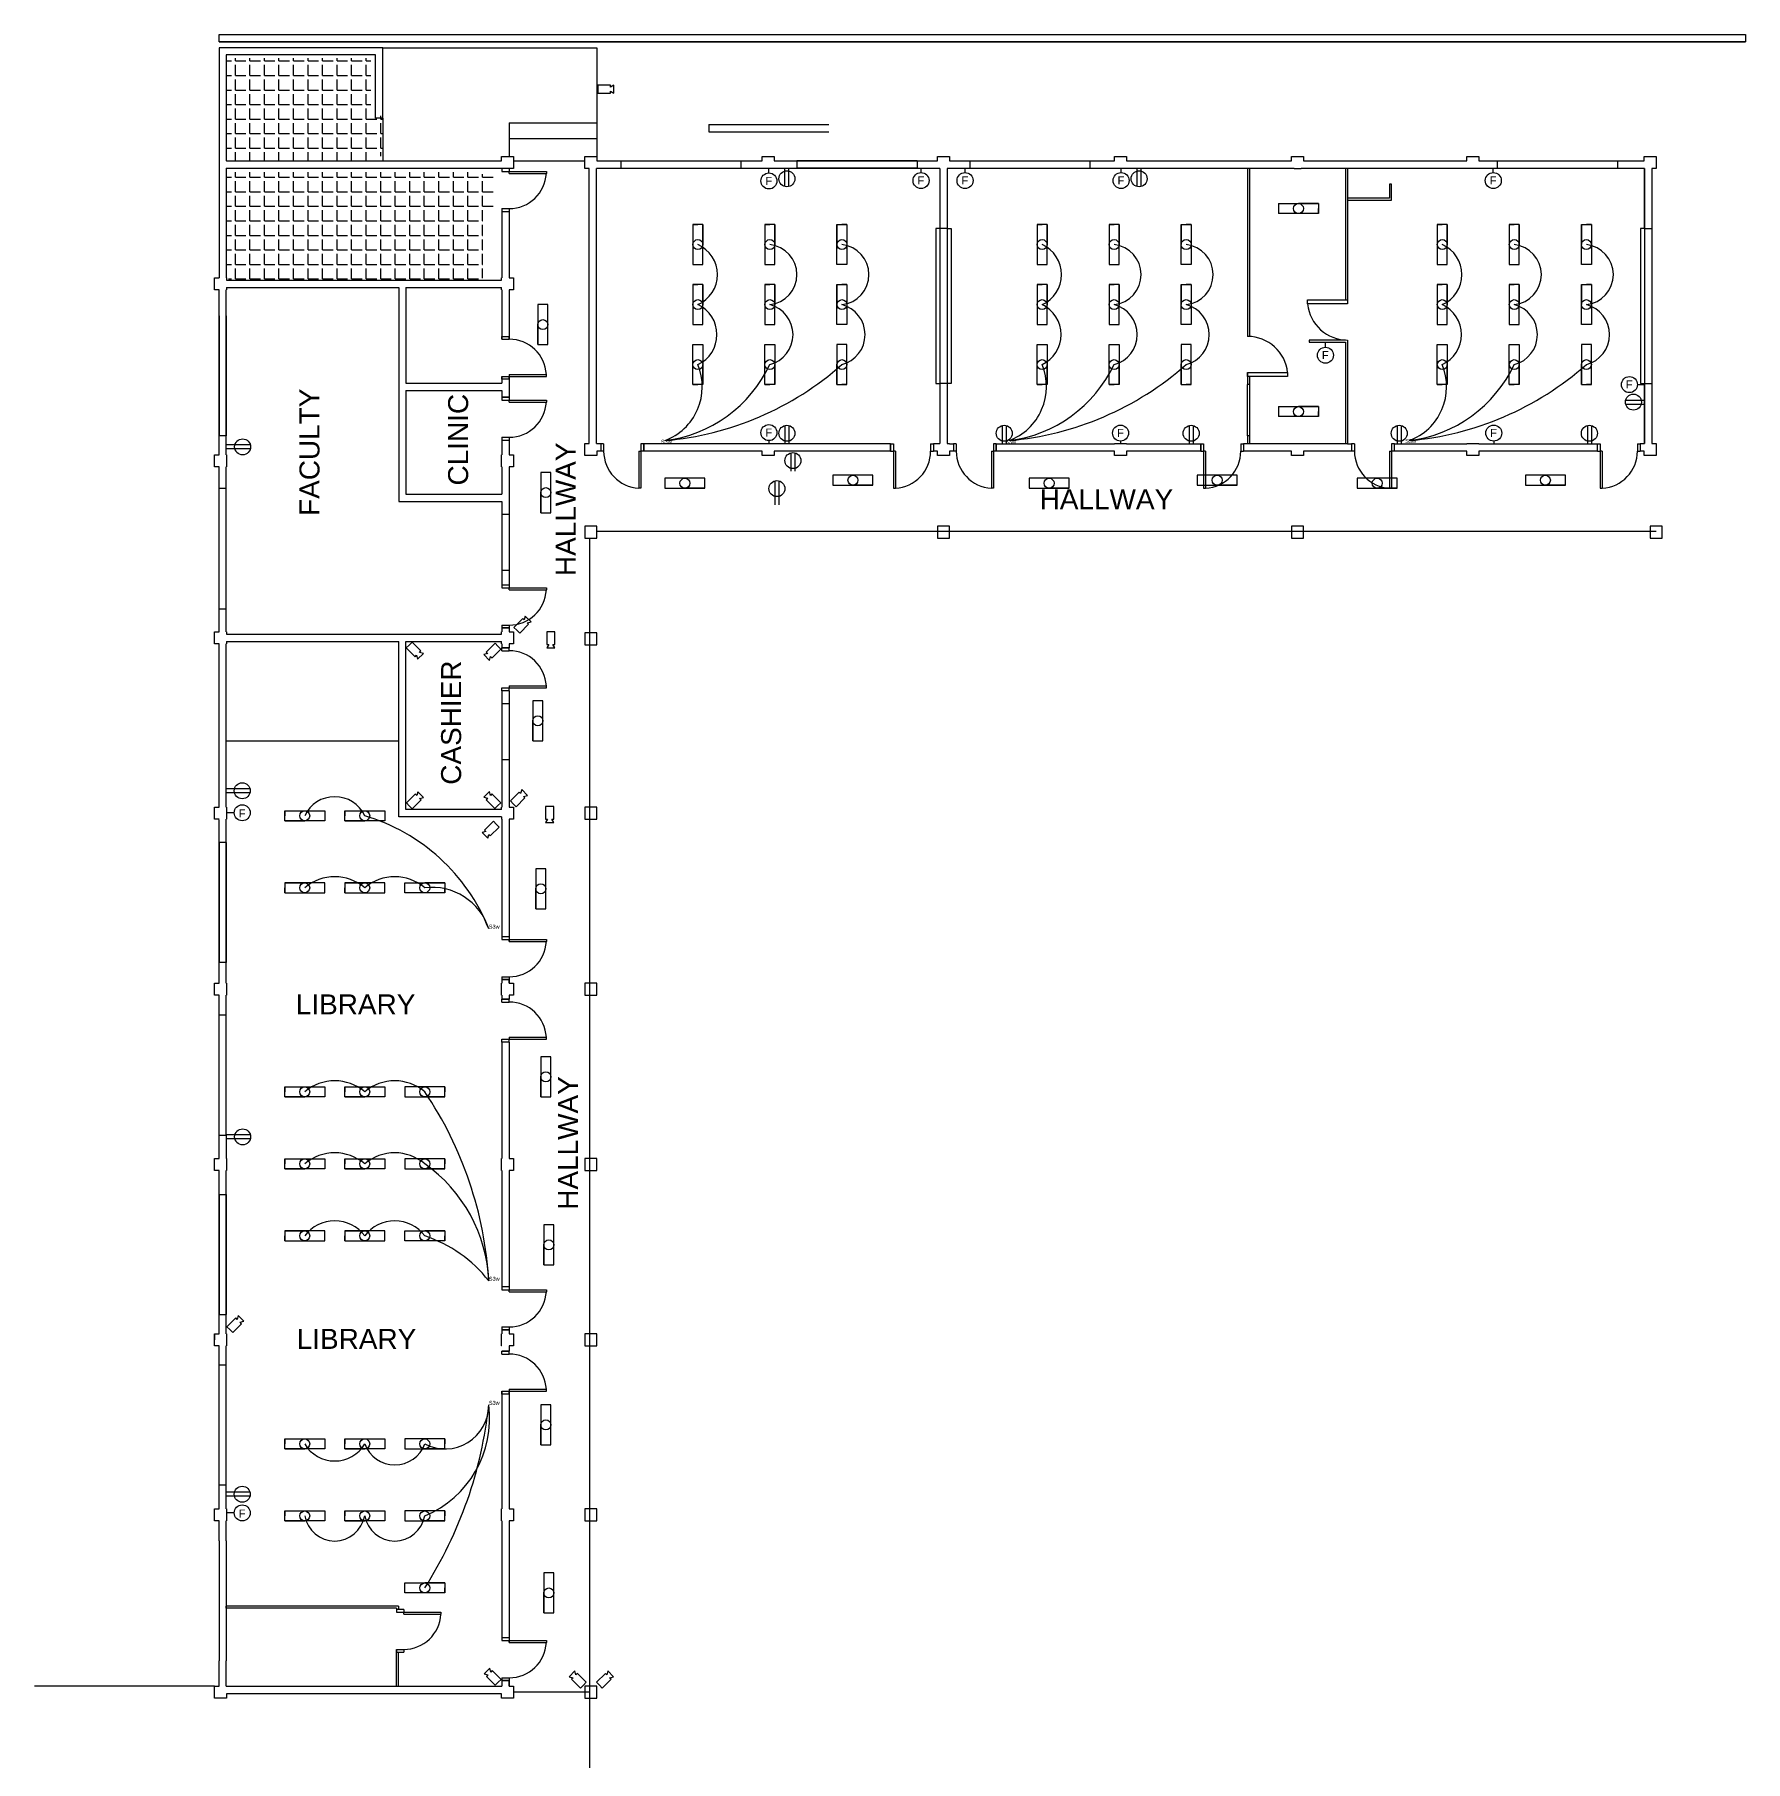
# Model space of a CAD drawing. Header units: centimetres. Extents: x 5373 to 12554, y -7923 to 4675.
# Drawn here: x 5885 to 10160, y 359 to 4675 of the extents above; entities that cross this region are included whole.
import ezdxf

# ---------------------------------------------------------------- set-up
doc = ezdxf.new("R2010")
doc.units = ezdxf.units.CM
for name, color, linetype in [('CCTV', 7, 'Continuous'), ('Doors', 130, 'Continuous'), ('electrical hidden', 10, 'Continuous'), ('florecent', 60, 'Continuous'), ('others', 7, 'Continuous'), ('Walls', 210, 'Continuous'), ('whiteboard', 254, 'Continuous')]:
    doc.layers.add(name, color=color, linetype=linetype)
doc.styles.get("Standard").update_dxf_attribs({"font": 'arial.ttf'})

msp = doc.modelspace()

# ---------------------------------------------------------------- hatches: boundary and pattern name
at = {"layer": 'Walls'}
h = msp.add_hatch(dxfattribs=at)
h.set_pattern_fill('ANGLE', color=0, scale=5.2)
h.set_pattern_definition([(0, (4280, -4), (0, 36.322), [26.416, -9.906]), (90, (4280, -4), (-36.322, 2e-15), [26.416, -9.906])])
h.paths.add_polyline_path([(6725, 4611), (6720, 4611), (6720, 4616), (6370, 4616), (6370, 4611), (6365, 4611), (6365, 4366), (6370, 4366), (6370, 4361), (6725, 4361), (6725, 4371), (6755, 4371), (6755, 4471.5), (6725, 4471.5)])
h.paths.add_polyline_path([(7035, 4321.17), (7005, 4321.17), (7005, 4326), (7000, 4326), (7000, 4331), (6370, 4331), (6370, 4326), (6365, 4326), (6365, 4066), (6370, 4066), (6370, 4061), (7000, 4061), (7000, 4066), (7005, 4066), (7005, 4220.67), (7035, 4220.67)])

# ---------------------------------------------------------------- linework, layer by layer
for p, q in [((7760, 4295.27), (7760, 4334)), ((7770, 4295.27), (7770, 4334)), ((8640, 4295.27), (8640, 4334)), ((8650, 4295.27), (8650, 4334)), ((9860.64, 3761.36), (9899.36, 3761.36)), ((9860.64, 3761.36), (9908, 3761.36)), ((9860.64, 3751.36), (9899.36, 3751.36)), ((9860.64, 3751.36), (9908, 3751.36)), ((7760, 3697.73), (7760, 3659)), ((7770, 3697.73), (7770, 3659)), ((8303, 3697.72), (8303, 3658.99)), ((8313, 3697.72), (8313, 3658.99)), ((8770, 3697.73), (8770, 3659)), ((8780, 3697.73), (8780, 3659)), ((9290, 3697.72), (9290, 3658.99)), ((9300, 3697.72), (9300, 3658.99)), ((9765, 3697.73), (9765, 3659)), ((9775, 3697.73), (9775, 3659)), ((6378.64, 3649.5), (6365, 3649.5)), ((6378.64, 3639.5), (6365, 3639.5)), ((6424.36, 3649.5), (6385.64, 3649.5)), ((6424.36, 3639.5), (6385.64, 3639.5)), ((7775, 3629.36), (7775, 3590.64)), ((7785, 3629.36), (7785, 3590.64)), ((7735, 3559.36), (7735, 3500)), ((7745, 3559.36), (7745, 3500)), ((6377.64, 2790), (6364, 2790)), ((6377.64, 2780), (6364, 2780)), ((6384.64, 2790), (6370, 2790)), ((6423.36, 2790), (6384.64, 2790)), ((6423.36, 2780), (6384.64, 2780)), ((6384, 2730), (6365, 2730)), ((6378.64, 1925), (6365, 1925)), ((6378.64, 1915), (6365, 1915)), ((6424.36, 1925), (6385.64, 1925)), ((6424.36, 1915), (6385.64, 1915)), ((6377.64, 1031.77), (6364, 1031.77)), ((6377.64, 1021.77), (6364, 1021.77)), ((6423.36, 1031.77), (6384.64, 1031.77)), ((6423.36, 1021.77), (6384.64, 1021.77)), ((6384, 980), (6365, 980))]:
    msp.add_line(p, q)
at = {"layer": 'CCTV', "color": 3}
for points in [[(7292.66, 4528.31), (7323.9, 4528.31), (7323.9, 4533.49), (7332.66, 4528.43), (7332.66, 4548.66), (7323.9, 4543.6), (7323.9, 4548.77), (7292.66, 4548.77), (7292.66, 4538.54)], [(7097.35, 3178.9), (7119.44, 3200.99), (7115.78, 3204.65), (7125.55, 3207.27), (7111.25, 3221.57), (7108.63, 3211.8), (7104.97, 3215.46), (7082.88, 3193.37), (7090.11, 3186.13)], [(6813.88, 3141.94), (6835.97, 3119.85), (6839.63, 3123.51), (6842.24, 3113.74), (6856.55, 3128.04), (6846.78, 3130.66), (6850.44, 3134.32), (6828.35, 3156.41), (6821.11, 3149.18)], [(7035.71, 3153.48), (7013.62, 3131.39), (7017.28, 3127.73), (7007.51, 3125.11), (7021.81, 3110.81), (7024.43, 3120.58), (7028.09, 3116.92), (7050.18, 3139.01), (7042.95, 3146.25)], [(7164.92, 3181.78), (7164.92, 3150.53), (7170.1, 3150.53), (7165.04, 3141.78), (7185.27, 3141.78), (7180.21, 3150.53), (7185.39, 3150.53), (7185.39, 3181.78)], [(6828.64, 2740), (6850.73, 2762.09), (6847.08, 2765.75), (6856.84, 2768.36), (6842.54, 2782.67), (6839.92, 2772.9), (6836.27, 2776.56), (6814.17, 2754.46), (6821.41, 2747.23)], [(7049.88, 2754.98), (7027.79, 2777.07), (7024.13, 2773.41), (7021.51, 2783.18), (7007.21, 2768.88), (7016.98, 2766.26), (7013.32, 2762.6), (7035.41, 2740.51), (7042.65, 2747.75)], [(7088.33, 2745.15), (7110.42, 2767.24), (7106.77, 2770.9), (7116.53, 2773.52), (7102.23, 2787.82), (7099.61, 2778.05), (7095.96, 2781.71), (7073.86, 2759.62), (7081.1, 2752.38)], [(7161.92, 2745.38), (7161.92, 2714.14), (7167.09, 2714.14), (7162.03, 2705.38), (7182.26, 2705.38), (7177.2, 2714.14), (7182.38, 2714.14), (7182.38, 2745.38), (7172.15, 2745.38)], [(7031.45, 2708.8), (7009.36, 2686.7), (7013.02, 2683.05), (7003.25, 2680.43), (7017.55, 2666.13), (7020.17, 2675.89), (7023.83, 2672.24), (7045.92, 2694.33), (7038.69, 2701.56)], [(6380.07, 1430.96), (6402.17, 1453.05), (6398.51, 1456.71), (6408.28, 1459.32), (6393.97, 1473.63), (6391.36, 1463.86), (6387.7, 1467.52), (6365.61, 1445.42), (6372.84, 1438.19)], [(7050.71, 563.91), (7028.62, 586.01), (7024.96, 582.35), (7022.34, 592.12), (7008.04, 577.81), (7017.81, 575.2), (7014.15, 571.54), (7036.24, 549.45), (7043.48, 556.68)], [(7263.59, 556.87), (7241.5, 578.96), (7237.84, 575.3), (7235.22, 585.07), (7220.92, 570.77), (7230.69, 568.15), (7227.03, 564.49), (7249.12, 542.4), (7256.35, 549.64)], [(7303.59, 542.4), (7325.68, 564.49), (7322.02, 568.15), (7331.79, 570.77), (7317.49, 585.07), (7314.87, 575.3), (7311.21, 578.96), (7289.12, 556.87), (7296.35, 549.64)]]:
    msp.add_lwpolyline(points, close=True, dxfattribs=at)
at = {"layer": 'Doors'}
for p, q in [((7570, 4450), (7870, 4450)), ((7570, 4450), (7570, 4432)), ((7570, 4432), (7870, 4432)), ((7071, 4340), (7053, 4340)), ((7053, 4340), (7053, 4333)), ((7053, 4333), (7071, 4333)), ((7071, 4340), (7071, 4333)), ((7071, 4333), (7164, 4333)), ((7071, 4328), (7071, 4333)), ((7071, 4328), (7164, 4328)), ((7164, 4333), (7164, 4328)), ((7350, 4359), (7650, 4359)), ((7350, 4359), (7350, 4341)), ((7350, 4359), (7350, 4341)), ((7350, 4341), (7650, 4341)), ((7650, 4359), (7650, 4341)), ((8090, 4359), (7790, 4359)), ((7790, 4359), (7790, 4341)), ((8090, 4341), (7790, 4341)), ((8090, 4359), (8090, 4341)), ((8222, 4359), (8522, 4359)), ((8222, 4359), (8222, 4341)), ((8222, 4341), (8522, 4341)), ((8522, 4359), (8522, 4341)), ((9540, 4359), (9840, 4359)), ((9540, 4359), (9540, 4341)), ((9540, 4341), (9840, 4341)), ((9840, 4359), (9840, 4341)), ((7053, 4240), (7053, 4233)), ((7053, 4240), (7071, 4240)), ((7053, 4233), (7071, 4233)), ((7071, 4240), (7071, 4233)), ((6346, 3972), (6346, 3672)), ((6364, 3972), (6364, 3672)), ((7053, 3913.5), (7053, 3920.5)), ((7053, 3920.5), (7071, 3920.5)), ((7053, 3913.5), (7071, 3913.5)), ((7071, 3913.5), (7071, 3920.5)), ((7053, 3813.5), (7053, 3820.5)), ((7053, 3820.5), (7071, 3820.5)), ((7071, 3813.5), (7053, 3813.5)), ((7071, 3825.5), (7164, 3825.5)), ((7071, 3825.5), (7071, 3820.5)), ((7071, 3813.5), (7071, 3820.5)), ((7071, 3820.5), (7164, 3820.5)), ((7164, 3820.5), (7164, 3825.5)), ((8921, 3800), (8916, 3800)), ((8916, 3672), (8916, 3800)), ((8921, 3800), (8921, 3672)), ((7071, 3768.5), (7053, 3768.5)), ((7053, 3768.5), (7053, 3761.5)), ((7053, 3761.5), (7071, 3761.5)), ((7071, 3768.5), (7071, 3761.5)), ((7071, 3761.5), (7164, 3761.5)), ((7071, 3756.5), (7071, 3761.5)), ((7071, 3756.5), (7164, 3756.5)), ((7164, 3761.5), (7164, 3756.5)), ((6364, 3672), (6346, 3672)), ((8921, 3672), (8916, 3672)), ((7053, 3668.5), (7053, 3661.5)), ((7053, 3668.5), (7071, 3668.5)), ((7053, 3661.5), (7071, 3661.5)), ((7071, 3668.5), (7071, 3661.5)), ((7307, 3652), (7300, 3652)), ((7300, 3652), (7300, 3634)), ((7307, 3634), (7300, 3634)), ((7307, 3652), (7307, 3634)), ((7395, 3634), (7395, 3541)), ((7395, 3634), (7400, 3634)), ((7407, 3652), (7400, 3652)), ((7400, 3652), (7400, 3634)), ((7407, 3634), (7400, 3634)), ((7400, 3634), (7400, 3541)), ((7407, 3634), (7407, 3652)), ((8024, 3634), (8024, 3652)), ((8024, 3652), (8031, 3652)), ((8024, 3634), (8031, 3634)), ((8031, 3652), (8031, 3634)), ((8031, 3634), (8031, 3541)), ((8036, 3634), (8031, 3634)), ((8036, 3634), (8036, 3541)), ((8124, 3652), (8131, 3652)), ((8124, 3652), (8124, 3634)), ((8124, 3634), (8131, 3634)), ((8131, 3652), (8131, 3634)), ((8188, 3651.99), (8181, 3651.99)), ((8181, 3651.99), (8181, 3633.99)), ((8188, 3633.99), (8181, 3633.99)), ((8188, 3651.99), (8188, 3633.99)), ((8276, 3633.99), (8276, 3540.99)), ((8276, 3633.99), (8281, 3633.99)), ((8288, 3651.99), (8281, 3651.99)), ((8281, 3651.99), (8281, 3633.99)), ((8288, 3633.99), (8281, 3633.99)), ((8281, 3633.99), (8281, 3540.99)), ((8288, 3633.99), (8288, 3651.99)), ((8799, 3633.95), (8799, 3651.95)), ((8799, 3651.95), (8806, 3651.95)), ((8799, 3633.95), (8806, 3633.95)), ((8806, 3651.95), (8806, 3633.95)), ((8806, 3633.95), (8806, 3540.95)), ((8811, 3633.95), (8806, 3633.95)), ((8811, 3633.95), (8811, 3540.95)), ((8899, 3651.95), (8906, 3651.95)), ((8899, 3651.95), (8899, 3633.95)), ((8899, 3633.95), (8906, 3633.95)), ((8906, 3651.95), (8906, 3633.95)), ((9183, 3651.99), (9176, 3651.99)), ((9176, 3651.99), (9176, 3633.99)), ((9183, 3633.99), (9176, 3633.99)), ((9183, 3651.99), (9183, 3633.99)), ((9271, 3633.99), (9271, 3540.99)), ((9271, 3633.99), (9276, 3633.99)), ((9283, 3651.99), (9276, 3651.99)), ((9276, 3651.99), (9276, 3633.99)), ((9283, 3633.99), (9276, 3633.99)), ((9276, 3633.99), (9276, 3540.99)), ((9283, 3633.99), (9283, 3651.99)), ((9790, 3633.99), (9790, 3651.99)), ((9790, 3651.99), (9797, 3651.99)), ((9790, 3633.99), (9797, 3633.99)), ((9797, 3651.99), (9797, 3633.99)), ((9797, 3633.99), (9797, 3540.99)), ((9802, 3633.99), (9797, 3633.99)), ((9802, 3633.99), (9802, 3540.99)), ((9890, 3651.99), (9897, 3651.99)), ((9890, 3651.99), (9890, 3633.99)), ((9890, 3633.99), (9897, 3633.99)), ((9897, 3651.99), (9897, 3633.99)), ((6346, 3240), (6346, 3540)), ((6364, 3540), (6346, 3540)), ((6364, 3240), (6364, 3540)), ((7400, 3541), (7395, 3541)), ((8031, 3541), (8036, 3541)), ((8281, 3540.99), (8276, 3540.99)), ((8806, 3540.95), (8811, 3540.95)), ((9276, 3540.99), (9271, 3540.99)), ((9797, 3540.99), (9802, 3540.99)), ((7053, 3476), (7071, 3476)), ((7053, 3476), (7053, 3336)), ((7071, 3476), (7071, 3336)), ((7053, 3336), (7071, 3336)), ((7071, 3299), (7053, 3299)), ((7053, 3299), (7053, 3292)), ((7053, 3292), (7071, 3292)), ((7071, 3299), (7071, 3292)), ((7071, 3292), (7164, 3292)), ((7071, 3287), (7071, 3292)), ((7071, 3287), (7164, 3287)), ((7164, 3292), (7164, 3287)), ((6346, 3240), (6364, 3240)), ((7053, 3199), (7053, 3192)), ((7053, 3199), (7071, 3199)), ((7071, 3199), (7071, 3192)), ((7053, 3192), (7071, 3192)), ((7053, 3135), (7053, 3142)), ((7053, 3142), (7071, 3142)), ((7053, 3135), (7071, 3135)), ((7071, 3135), (7071, 3142)), ((7053, 3035), (7053, 3042)), ((7053, 3042), (7071, 3042)), ((7071, 3035), (7053, 3035)), ((7071, 3047), (7164, 3047)), ((7071, 3047), (7071, 3042)), ((7071, 3035), (7071, 3042)), ((7071, 3042), (7164, 3042)), ((7164, 3042), (7164, 3047)), ((7053, 3003), (7071, 3003)), ((7053, 3003), (7053, 2863)), ((7071, 3003), (7071, 2863)), ((7053, 2863), (7071, 2863)), ((6346, 2656), (6346, 2356)), ((6364, 2656), (6346, 2656)), ((6364, 2656), (6364, 2356)), ((7071, 2420), (7053, 2420)), ((7053, 2420), (7053, 2413)), ((7071, 2420), (7071, 2413)), ((7053, 2413), (7071, 2413)), ((7071, 2413), (7164, 2413)), ((7071, 2408), (7071, 2413)), ((7071, 2408), (7164, 2408)), ((7164, 2413), (7163.87, 2408)), ((6364, 2356), (6346, 2356)), ((7053, 2320), (7053, 2313)), ((7053, 2320), (7071, 2320)), ((7053, 2313), (7071, 2313)), ((7071, 2320), (7071, 2313)), ((7053, 2257), (7053, 2264)), ((7053, 2264), (7071, 2264)), ((7053, 2257), (7071, 2257)), ((7071, 2257), (7071, 2264)), ((6346, 1924), (6346, 2224)), ((6364, 2224), (6346, 2224)), ((6364, 1924), (6364, 2224)), ((7053, 2157), (7053, 2164)), ((7053, 2164), (7071, 2164)), ((7071, 2169), (7164, 2169)), ((7071, 2169), (7071, 2164)), ((7071, 2157), (7071, 2164)), ((7071, 2164), (7164, 2164)), ((7164, 2164), (7164, 2169)), ((7071, 2157), (7053, 2157)), ((6346, 1924), (6364, 1924)), ((6346, 1776), (6346, 1476)), ((6346, 1776), (6364, 1776)), ((6364, 1776), (6364, 1476)), ((7071, 1545), (7053, 1545)), ((7053, 1545), (7053, 1538)), ((7053, 1538), (7071, 1538)), ((7071, 1545), (7071, 1538)), ((7071, 1538), (7164, 1538)), ((7071, 1533), (7071, 1538)), ((7071, 1533), (7164, 1533)), ((7164, 1538), (7164, 1533)), ((6346, 1476), (6364, 1476)), ((7053, 1445), (7053, 1438)), ((7053, 1445), (7071, 1445)), ((7053, 1438), (7071, 1438)), ((7071, 1445), (7071, 1438)), ((7053, 1377), (7053, 1384)), ((7053, 1384), (7071, 1384)), ((7071, 1377), (7071, 1384)), ((6346, 1350), (6364, 1350)), ((6346, 1050), (6346, 1350)), ((6364, 1050), (6364, 1350)), ((7053, 1377), (7071, 1377)), ((7053, 1277), (7053, 1284)), ((7053, 1284), (7071, 1284)), ((7071, 1277), (7053, 1277)), ((7071, 1289), (7164, 1289)), ((7071, 1289), (7071, 1284)), ((7071, 1277), (7071, 1284)), ((7071, 1284), (7164, 1284)), ((7164, 1284), (7164, 1289)), ((6346, 1050), (6364, 1050)), ((6807.5, 739), (6789.5, 739)), ((6789.5, 739), (6789.5, 732)), ((6807.5, 739), (6807.5, 732)), ((6789.5, 732), (6807.5, 732)), ((6807.5, 732), (6900.5, 732)), ((6807.5, 727), (6807.5, 732)), ((6807.5, 727), (6900.5, 727)), ((6900.5, 732), (6900.5, 727)), ((7071, 668), (7053, 668)), ((7053, 668), (7053, 661)), ((7053, 661), (7071, 661)), ((7071, 668), (7071, 661)), ((7071, 661), (7164, 661)), ((7071, 656), (7071, 661)), ((7071, 656), (7164, 656)), ((7164, 661), (7164, 656)), ((6789.5, 639), (6789.5, 632)), ((6789.5, 639), (6807.5, 639)), ((6789.5, 632), (6807.5, 632)), ((6807.5, 639), (6807.5, 632)), ((7053, 568), (7053, 561)), ((7053, 568), (7071, 568)), ((7071, 568), (7071, 561)), ((7053, 561), (7071, 561))]:
    msp.add_line(p, q, dxfattribs=at)
for points in [[(9166, 4001.81), (9066, 4001.81), (9066, 4011.81), (9166, 4011.81)], [(8916, 3830), (9016, 3830), (9016, 3820), (8916, 3820)]]:
    msp.add_lwpolyline(points, close=True, dxfattribs=at)
for centre, radius, start, end in [((7071, 4333), 93, 270, 356.92254), ((9166, 4011.81), 100.5, 185.71059, 270), ((7071, 3820.5), 93, 3.07746, 90), ((8916, 3820), 100.5, 5.71059, 90), ((7071, 3761.5), 93, 270, 356.92254), ((7400, 3634), 93, 180, 266.92254), ((8031, 3634), 93, 273.07746, 0), ((8281, 3633.99), 93, 180, 266.92254), ((8806, 3633.95), 93, 273.07746, 0), ((9276, 3633.99), 93, 180, 266.92254), ((9797, 3633.99), 93, 273.07746, 0), ((7071, 3292), 93, 270, 356.92254), ((7071, 3042), 93, 3.07746, 90), ((7071, 2413), 93, 270, 356.92254), ((7071, 2164), 93, 3.07746, 90), ((7071, 1538), 93, 270, 356.92254), ((7071, 1284), 93, 3.07746, 90), ((6807.5, 732), 93, 270, 356.92254), ((7071, 661), 93, 270, 356.92254)]:
    msp.add_arc(centre, radius, start, end, dxfattribs=at)
at = {"layer": 'electrical hidden'}
for centre, radius, start, end in [((7509.41, 4075), 81.98, 293.80842, 66.19158), ((7714.58, 4075), 75.42, 276.02558, 83.97442), ((7894.58, 4075), 75.42, 276.02558, 83.97442), ((8369.41, 4075), 81.98, 293.80842, 66.19158), ((8574.58, 4075), 75.42, 276.02558, 83.97442), ((8754.58, 4075), 75.42, 276.02558, 83.97442), ((9369.41, 4075), 81.98, 293.80842, 66.19158), ((9574.58, 4075), 75.42, 276.02558, 83.97442), ((9754.58, 4075), 75.42, 276.02558, 83.97442), ((7507.3, 3925), 82.85, 295.14058, 64.85942), ((7702.55, 3925), 77.61, 284.89265, 75.10735), ((7882.55, 3925), 77.61, 284.89265, 75.10735), ((8367.3, 3925), 82.85, 295.14058, 64.85942), ((8562.55, 3925), 77.61, 284.89265, 75.10735), ((8742.55, 3925), 77.61, 284.89265, 75.10735), ((9367.3, 3925), 82.85, 295.14058, 64.85942), ((9562.55, 3925), 77.61, 284.89265, 75.10735), ((9742.55, 3925), 77.61, 284.89265, 75.10735), ((7391.45, 4429.94), 772.98, 275.08806, 311.38723), ((7417.42, 3995.16), 337.85, 277.24026, 334.55449), ((7409.13, 3795), 144.27, 290.6476, 22.41041), ((8251.45, 4429.94), 772.98, 275.08806, 311.38723), ((8277.42, 3995.16), 337.85, 277.24026, 334.55449), ((8269.13, 3795), 144.27, 290.6476, 22.41041), ((9251.45, 4429.94), 772.98, 275.08806, 311.38723), ((9277.42, 3995.16), 337.85, 277.24026, 334.55449), ((9269.13, 3795), 144.27, 290.6476, 22.41041), ((6635, 2687.3), 82.85, 25.14058, 154.85942), ((6573.5, 2261.38), 480.9, 21.80405, 73.51073), ((6635, 2454.43), 115.68, 49.58186, 130.41814), ((6785, 2454.43), 115.68, 49.58186, 130.41814), ((6877.8, 2394.15), 149.41, 17.86956, 96.84116), ((6635, 1944.43), 115.68, 49.58186, 130.41814), ((6785, 1944.43), 115.68, 49.58186, 130.41814), ((6077.84, 1504.3), 943.8, 3.38324, 34.03146), ((6635, 1764.43), 115.68, 49.58186, 130.41814), ((6785, 1764.43), 115.68, 49.58186, 130.41814), ((6642.7, 1543.63), 377.65, 2.48483, 54.87325), ((6635, 1616.58), 93.55, 36.70658, 143.29342), ((6785, 1616.58), 93.55, 36.70658, 143.29342), ((6752.85, 1350.08), 339.76, 38.15922, 71.61676), ((5966.42, 1361.74), 1059.49, 327.50168, 353.94612), ((6758.78, 1215.74), 263.45, 292.59355, 7.47297), ((6910.75, 1249.25), 109.25, 242.32084, 0.39333), ((6635, 1197.13), 87.28, 210.75679, 329.24321), ((6785, 1179.58), 79.74, 199.85521, 340.14479), ((6635, 986.05), 76.21, 190.24097, 349.75903), ((6785, 986.05), 76.21, 190.24097, 349.75903)]:
    msp.add_arc(centre, radius, start, end, dxfattribs=at)
at = {"layer": 'florecent'}
for p, q in [((8993, 4252.5), (9093, 4252.5)), ((8993, 4252.5), (8993, 4227.5)), ((9093, 4252.5), (9043, 4252.5)), ((9093, 4252.5), (9093, 4227.5)), ((9093, 4227.5), (9093, 4240)), ((7530, 4200), (7530, 4100)), ((7555, 4200), (7530, 4200)), ((7530, 4200), (7542.5, 4200)), ((7555, 4100), (7555, 4200)), ((7555, 4200), (7555, 4150)), ((7710, 4200), (7710, 4100)), ((7735, 4200), (7710, 4200)), ((7710, 4200), (7722.5, 4200)), ((7735, 4100), (7735, 4200)), ((7735, 4200), (7735, 4150)), ((7890, 4100), (7890, 4200)), ((7890, 4200), (7915, 4200)), ((7890, 4200), (7890, 4150)), ((7915, 4200), (7902.5, 4200)), ((7915, 4200), (7915, 4100)), ((8390, 4200), (8390, 4100)), ((8415, 4200), (8390, 4200)), ((8390, 4200), (8402.5, 4200)), ((8415, 4100), (8415, 4200)), ((8415, 4200), (8415, 4150)), ((8570, 4200), (8570, 4100)), ((8595, 4200), (8570, 4200)), ((8570, 4200), (8582.5, 4200)), ((8595, 4100), (8595, 4200)), ((8595, 4200), (8595, 4150)), ((8750, 4100), (8750, 4200)), ((8750, 4200), (8775, 4200)), ((8750, 4200), (8750, 4150)), ((8775, 4200), (8762.5, 4200)), ((8775, 4200), (8775, 4100)), ((9093, 4227.5), (8993, 4227.5)), ((9390, 4200), (9390, 4100)), ((9415, 4200), (9390, 4200)), ((9390, 4200), (9402.5, 4200)), ((9415, 4100), (9415, 4200)), ((9415, 4200), (9415, 4150)), ((9570, 4200), (9570, 4100)), ((9595, 4200), (9570, 4200)), ((9570, 4200), (9582.5, 4200)), ((9595, 4100), (9595, 4200)), ((9595, 4200), (9595, 4150)), ((9750, 4100), (9750, 4200)), ((9750, 4200), (9775, 4200)), ((9750, 4200), (9750, 4150)), ((9775, 4200), (9762.5, 4200)), ((9775, 4200), (9775, 4100)), ((7530, 4100), (7555, 4100)), ((7710, 4100), (7735, 4100)), ((7915, 4100), (7890, 4100)), ((8390, 4100), (8415, 4100)), ((8570, 4100), (8595, 4100)), ((8775, 4100), (8750, 4100)), ((9390, 4100), (9415, 4100)), ((9570, 4100), (9595, 4100)), ((9775, 4100), (9750, 4100)), ((7530, 4050), (7530, 3950)), ((7555, 4050), (7530, 4050)), ((7530, 4050), (7542.5, 4050)), ((7555, 3950), (7555, 4050)), ((7555, 4050), (7555, 4000)), ((7710, 4050), (7710, 3950)), ((7735, 4050), (7710, 4050)), ((7710, 4050), (7722.5, 4050)), ((7735, 3950), (7735, 4050)), ((7735, 4050), (7735, 4000)), ((7890, 3950), (7890, 4050)), ((7890, 4050), (7915, 4050)), ((7890, 4050), (7890, 4000)), ((7915, 4050), (7902.5, 4050)), ((7915, 4050), (7915, 3950)), ((8390, 4050), (8390, 3950)), ((8415, 4050), (8390, 4050)), ((8390, 4050), (8402.5, 4050)), ((8415, 3950), (8415, 4050)), ((8415, 4050), (8415, 4000)), ((8570, 4050), (8570, 3950)), ((8595, 4050), (8570, 4050)), ((8570, 4050), (8582.5, 4050)), ((8595, 3950), (8595, 4050)), ((8595, 4050), (8595, 4000)), ((8750, 3950), (8750, 4050)), ((8750, 4050), (8775, 4050)), ((8750, 4050), (8750, 4000)), ((8775, 4050), (8762.5, 4050)), ((8775, 4050), (8775, 3950)), ((9390, 4050), (9390, 3950)), ((9415, 4050), (9390, 4050)), ((9390, 4050), (9402.5, 4050)), ((9415, 3950), (9415, 4050)), ((9415, 4050), (9415, 4000)), ((9570, 4050), (9570, 3950)), ((9595, 4050), (9570, 4050)), ((9570, 4050), (9582.5, 4050)), ((9595, 3950), (9595, 4050)), ((9595, 4050), (9595, 4000)), ((9750, 3950), (9750, 4050)), ((9750, 4050), (9775, 4050)), ((9750, 4050), (9750, 4000)), ((9775, 4050), (9762.5, 4050)), ((9775, 4050), (9775, 3950)), ((7167.5, 4000), (7142.5, 4000)), ((7142.5, 4000), (7142.5, 3900)), ((7167.5, 3900), (7167.5, 4000)), ((7142.5, 3900), (7142.5, 3950)), ((7530, 3950), (7555, 3950)), ((7710, 3950), (7735, 3950)), ((7915, 3950), (7890, 3950)), ((8390, 3950), (8415, 3950)), ((8570, 3950), (8595, 3950)), ((8775, 3950), (8750, 3950)), ((9390, 3950), (9415, 3950)), ((9570, 3950), (9595, 3950)), ((9775, 3950), (9750, 3950)), ((7142.5, 3900), (7167.5, 3900)), ((7530, 3800), (7530, 3900)), ((7530, 3900), (7555, 3900)), ((7555, 3900), (7555, 3800)), ((7710, 3800), (7710, 3900)), ((7710, 3900), (7735, 3900)), ((7735, 3900), (7735, 3800)), ((7915, 3900), (7890, 3900)), ((7890, 3900), (7890, 3800)), ((7915, 3800), (7915, 3900)), ((8390, 3800), (8390, 3900)), ((8390, 3900), (8415, 3900)), ((8415, 3900), (8415, 3800)), ((8570, 3800), (8570, 3900)), ((8570, 3900), (8595, 3900)), ((8595, 3900), (8595, 3800)), ((8775, 3900), (8750, 3900)), ((8750, 3900), (8750, 3800)), ((8775, 3800), (8775, 3900)), ((9390, 3800), (9390, 3900)), ((9390, 3900), (9415, 3900)), ((9415, 3900), (9415, 3800)), ((9570, 3800), (9570, 3900)), ((9570, 3900), (9595, 3900)), ((9595, 3900), (9595, 3800)), ((9775, 3900), (9750, 3900)), ((9750, 3900), (9750, 3800)), ((9775, 3800), (9775, 3900)), ((7555, 3800), (7555, 3850)), ((7735, 3800), (7735, 3850)), ((7890, 3800), (7890, 3850)), ((8415, 3800), (8415, 3850)), ((8595, 3800), (8595, 3850)), ((8750, 3800), (8750, 3850)), ((9415, 3800), (9415, 3850)), ((9595, 3800), (9595, 3850)), ((9750, 3800), (9750, 3850)), ((7555, 3800), (7530, 3800)), ((7530, 3800), (7542.5, 3800)), ((7735, 3800), (7710, 3800)), ((7710, 3800), (7722.5, 3800)), ((7890, 3800), (7915, 3800)), ((7915, 3800), (7902.5, 3800)), ((8415, 3800), (8390, 3800)), ((8390, 3800), (8402.5, 3800)), ((8595, 3800), (8570, 3800)), ((8570, 3800), (8582.5, 3800)), ((8750, 3800), (8775, 3800)), ((8775, 3800), (8762.5, 3800)), ((9415, 3800), (9390, 3800)), ((9390, 3800), (9402.5, 3800)), ((9595, 3800), (9570, 3800)), ((9570, 3800), (9582.5, 3800)), ((9750, 3800), (9775, 3800)), ((9775, 3800), (9762.5, 3800)), ((8993, 3745), (9093, 3745)), ((8993, 3745), (8993, 3720)), ((9093, 3720), (8993, 3720)), ((9093, 3745), (9043, 3745)), ((9093, 3745), (9093, 3720)), ((9093, 3720), (9093, 3732.5)), ((7175, 3580), (7150, 3580)), ((7150, 3580), (7150, 3480)), ((7175, 3480), (7175, 3580)), ((7560, 3565.99), (7460, 3565.99)), ((7460, 3565.99), (7460, 3540.99)), ((7460, 3540.99), (7560, 3540.99)), ((7560, 3540.99), (7510, 3540.99)), ((7560, 3540.99), (7560, 3565.99)), ((7980, 3573.49), (7880, 3573.49)), ((7880, 3573.49), (7880, 3548.49)), ((7880, 3548.49), (7980, 3548.49)), ((7980, 3548.49), (7930, 3548.49)), ((7980, 3548.49), (7980, 3573.49)), ((8470, 3565.99), (8370, 3565.99)), ((8370, 3565.99), (8370, 3540.99)), ((8370, 3540.99), (8470, 3540.99)), ((8470, 3540.99), (8420, 3540.99)), ((8470, 3540.99), (8470, 3565.99)), ((8890, 3573.49), (8790, 3573.49)), ((8790, 3573.49), (8790, 3548.49)), ((8790, 3548.49), (8890, 3548.49)), ((8890, 3548.49), (8840, 3548.49)), ((8890, 3548.49), (8890, 3573.49)), ((9290, 3565.99), (9190, 3565.99)), ((9190, 3565.99), (9190, 3540.99)), ((9190, 3540.99), (9290, 3540.99)), ((9290, 3540.99), (9240, 3540.99)), ((9290, 3540.99), (9290, 3565.99)), ((9710, 3573.49), (9610, 3573.49)), ((9610, 3573.49), (9610, 3548.49)), ((9610, 3548.49), (9710, 3548.49)), ((9710, 3548.49), (9660, 3548.49)), ((9710, 3548.49), (9710, 3573.49)), ((7150, 3480), (7150, 3530)), ((7150, 3480), (7175, 3480)), ((7155, 3010), (7130, 3010)), ((7130, 3010), (7130, 2910)), ((7155, 2910), (7155, 3010)), ((7130, 2910), (7130, 2960)), ((7130, 2910), (7155, 2910)), ((6510, 2735), (6610, 2735)), ((6510, 2710), (6510, 2735)), ((6510, 2735), (6510, 2722.5)), ((6610, 2735), (6610, 2710)), ((6660, 2735), (6760, 2735)), ((6660, 2710), (6660, 2735)), ((6660, 2735), (6660, 2722.5)), ((6760, 2735), (6760, 2710)), ((6610, 2710), (6510, 2710)), ((6510, 2710), (6560, 2710)), ((6760, 2710), (6660, 2710)), ((6660, 2710), (6710, 2710)), ((7162.5, 2590), (7137.5, 2590)), ((7137.5, 2590), (7137.5, 2490)), ((7162.5, 2490), (7162.5, 2590)), ((6610, 2555), (6510, 2555)), ((6510, 2555), (6510, 2530)), ((6510, 2555), (6560, 2555)), ((6610, 2530), (6610, 2555)), ((6760, 2555), (6660, 2555)), ((6660, 2555), (6660, 2530)), ((6660, 2555), (6710, 2555)), ((6760, 2530), (6760, 2555)), ((6810, 2530), (6810, 2555)), ((6810, 2555), (6910, 2555)), ((6910, 2555), (6860, 2555)), ((6910, 2555), (6910, 2530)), ((6510, 2530), (6510, 2542.5)), ((6510, 2530), (6610, 2530)), ((6660, 2530), (6660, 2542.5)), ((6660, 2530), (6760, 2530)), ((6910, 2530), (6810, 2530)), ((6910, 2530), (6910, 2542.5)), ((7137.5, 2490), (7137.5, 2540)), ((7137.5, 2490), (7162.5, 2490)), ((7175, 2120), (7150, 2120)), ((7150, 2120), (7150, 2020)), ((7175, 2020), (7175, 2120)), ((6510, 2045), (6610, 2045)), ((6510, 2020), (6510, 2045)), ((6510, 2045), (6510, 2032.5)), ((6610, 2045), (6610, 2020)), ((6660, 2045), (6760, 2045)), ((6660, 2020), (6660, 2045)), ((6660, 2045), (6660, 2032.5)), ((6760, 2045), (6760, 2020)), ((6910, 2045), (6810, 2045)), ((6810, 2045), (6810, 2020)), ((6910, 2020), (6910, 2045)), ((6910, 2045), (6910, 2032.5)), ((7150, 2020), (7150, 2070)), ((6610, 2020), (6510, 2020)), ((6510, 2020), (6560, 2020)), ((6760, 2020), (6660, 2020)), ((6660, 2020), (6710, 2020)), ((6810, 2020), (6910, 2020)), ((6910, 2020), (6860, 2020)), ((7150, 2020), (7175, 2020)), ((6510, 1865), (6610, 1865)), ((6510, 1840), (6510, 1865)), ((6510, 1865), (6510, 1852.5)), ((6610, 1865), (6610, 1840)), ((6660, 1865), (6760, 1865)), ((6660, 1840), (6660, 1865)), ((6660, 1865), (6660, 1852.5)), ((6760, 1865), (6760, 1840)), ((6910, 1865), (6810, 1865)), ((6810, 1865), (6810, 1840)), ((6910, 1840), (6910, 1865)), ((6910, 1865), (6910, 1852.5)), ((6610, 1840), (6510, 1840)), ((6510, 1840), (6560, 1840)), ((6760, 1840), (6660, 1840)), ((6660, 1840), (6710, 1840)), ((6810, 1840), (6910, 1840)), ((6910, 1840), (6860, 1840)), ((6610, 1685), (6510, 1685)), ((6510, 1685), (6510, 1660)), ((6510, 1685), (6560, 1685)), ((6610, 1660), (6610, 1685)), ((6760, 1685), (6660, 1685)), ((6660, 1685), (6660, 1660)), ((6660, 1685), (6710, 1685)), ((6760, 1660), (6760, 1685)), ((6810, 1660), (6810, 1685)), ((6810, 1685), (6910, 1685)), ((6910, 1685), (6860, 1685)), ((6910, 1685), (6910, 1660)), ((7182.5, 1700), (7157.5, 1700)), ((7157.5, 1700), (7157.5, 1600)), ((7182.5, 1600), (7182.5, 1700)), ((6510, 1660), (6510, 1672.5)), ((6510, 1660), (6610, 1660)), ((6660, 1660), (6660, 1672.5)), ((6660, 1660), (6760, 1660)), ((6910, 1660), (6810, 1660)), ((6910, 1660), (6910, 1672.5)), ((7157.5, 1600), (7157.5, 1650)), ((7157.5, 1600), (7182.5, 1600)), ((7175, 1250), (7150, 1250)), ((7150, 1250), (7150, 1150)), ((7175, 1150), (7175, 1250)), ((7150, 1150), (7150, 1200)), ((6510, 1165), (6610, 1165)), ((6510, 1140), (6510, 1165)), ((6510, 1165), (6510, 1152.5)), ((6610, 1140), (6510, 1140)), ((6510, 1140), (6560, 1140)), ((6610, 1165), (6610, 1140)), ((6660, 1165), (6760, 1165)), ((6660, 1140), (6660, 1165)), ((6660, 1165), (6660, 1152.5)), ((6760, 1140), (6660, 1140)), ((6660, 1140), (6710, 1140)), ((6760, 1165), (6760, 1140)), ((6910, 1165), (6810, 1165)), ((6810, 1165), (6810, 1140)), ((6810, 1140), (6910, 1140)), ((6910, 1140), (6860, 1140)), ((6910, 1140), (6910, 1165)), ((6910, 1165), (6910, 1152.5)), ((7150, 1150), (7175, 1150)), ((6510, 985), (6610, 985)), ((6510, 960), (6510, 985)), ((6510, 985), (6510, 972.5)), ((6610, 960), (6510, 960)), ((6510, 960), (6560, 960)), ((6610, 985), (6610, 960)), ((6660, 985), (6760, 985)), ((6660, 960), (6660, 985)), ((6660, 985), (6660, 972.5)), ((6760, 960), (6660, 960)), ((6660, 960), (6710, 960)), ((6760, 985), (6760, 960)), ((6910, 985), (6810, 985)), ((6810, 985), (6810, 960)), ((6810, 960), (6910, 960)), ((6910, 960), (6860, 960)), ((6910, 960), (6910, 985)), ((6910, 985), (6910, 972.5)), ((7182.5, 830), (7157.5, 830)), ((7157.5, 830), (7157.5, 730)), ((7182.5, 730), (7182.5, 830)), ((6810, 780), (6810, 805)), ((6810, 805), (6910, 805)), ((6910, 780), (6810, 780)), ((6910, 805), (6860, 805)), ((6910, 805), (6910, 780)), ((6910, 780), (6910, 792.5)), ((7157.5, 730), (7157.5, 780)), ((7157.5, 730), (7182.5, 730))]:
    msp.add_line(p, q, dxfattribs=at)
for centre in [(9043, 4240), (7542.5, 4150), (7722.5, 4150), (7902.5, 4150), (8402.5, 4150), (8582.5, 4150), (8762.5, 4150), (9402.5, 4150), (9582.5, 4150), (9762.5, 4150), (7542.5, 4000), (7722.5, 4000), (7902.5, 4000), (8402.5, 4000), (8582.5, 4000), (8762.5, 4000), (9402.5, 4000), (9582.5, 4000), (9762.5, 4000), (7155, 3950), (7542.5, 3850), (7722.5, 3850), (7902.5, 3850), (8402.5, 3850), (8582.5, 3850), (8762.5, 3850), (9402.5, 3850), (9582.5, 3850), (9762.5, 3850), (9043, 3732.5), (7162.5, 3530), (7510, 3553.49), (7930, 3560.99), (8420, 3553.49), (8840, 3560.99), (9240, 3553.49), (9660, 3560.99), (7142.5, 2960), (6560, 2722.5), (6710, 2722.5), (6560, 2542.5), (6710, 2542.5), (6860, 2542.5), (7150, 2540), (7162.5, 2070), (6560, 2032.5), (6710, 2032.5), (6860, 2032.5), (6560, 1852.5), (6710, 1852.5), (6860, 1852.5), (6560, 1672.5), (6710, 1672.5), (6860, 1672.5), (7170, 1650), (7162.5, 1200), (6560, 1152.5), (6710, 1152.5), (6860, 1152.5), (6560, 972.5), (6710, 972.5), (6860, 972.5), (6860, 792.5), (7170, 780)]:
    msp.add_circle(centre, 12.5, dxfattribs=at)
at = {"layer": 'others'}
for p, q in [((6755, 4642), (7290, 4642)), ((7290, 4642), (7290, 4370)), ((6755, 4466), (6755, 4359)), ((7071, 4454.5), (7291, 4454.5)), ((7071, 4454.5), (7071, 4414.5)), ((7290, 4414.5), (7071, 4414.5)), ((7071, 4414.5), (7071, 4370)), ((7082, 4359), (7260, 4359)), ((7272, 3416), (7272, 532)), ((7290, 3434), (9937, 3434)), ((6335, 547), (5885, 547)), ((7272, 532), (7082, 532)), ((7272, 532), (7272, 242))]:
    msp.add_line(p, q, dxfattribs=at)
at = {"layer": 'Walls'}
for p, q in [((6346, 4642), (6346, 4340)), ((6755, 4466), (6737, 4466)), ((6346, 4340), (6346, 4067)), ((6365, 4359), (6364, 4359)), ((6364, 4340), (6364, 4067)), ((8147, 4340), (8147, 3653)), ((8165, 4340), (8165, 3653)), ((8916, 4341), (8916, 3920.5)), ((8921, 4341), (8921, 3920.5)), ((9032, 4340), (9050, 4340)), ((9161, 4341), (9161, 4011.81)), ((9166, 4341), (9166, 4001.81)), ((9166, 4341), (9166, 4261)), ((9907, 4340), (9907, 4190)), ((9276, 4301), (9271, 4301)), ((9271, 4301), (9271, 4266)), ((9276, 4261), (9276, 4301)), ((7071, 4233), (7071, 4067)), ((9271, 4266), (9166, 4266)), ((9166, 4261), (9276, 4261)), ((9907, 4190), (9926, 4190)), ((6365, 4061), (7052, 4061)), ((6365, 4043), (6795, 4043)), ((6813, 4043), (7052, 4043)), ((7053, 3920.5), (7071, 3920.5)), ((9161, 3911.44), (9070, 3911.44)), ((9070, 3911.44), (9070, 3906.44)), ((9070, 3906.44), (9161, 3906.44)), ((9161, 3906.44), (9161, 3652)), ((9166, 3911.31), (9166, 3652)), ((6813, 3803.5), (7053, 3803.5)), ((8916, 3830), (8916, 3800)), ((8921, 3820), (8921, 3800)), ((9908, 3653), (9908, 3803)), ((9908, 3803), (9926, 3803)), ((6813, 3785.5), (7053, 3785.5)), ((7053, 3768.5), (7071, 3768.5)), ((8916, 3672), (8916, 3652)), ((8921, 3672), (8921, 3652)), ((7300, 3652), (7300, 3634)), ((7407, 3652), (7407, 3634)), ((8024, 3652), (8024, 3634)), ((8131, 3652), (8131, 3634)), ((8171, 3652), (8181, 3651.99)), ((8181, 3651.99), (8181, 3633.99)), ((8288, 3651.99), (8288, 3634)), ((8288, 3651.99), (8583.5, 3651.99)), ((8613.5, 3652), (8799, 3651.95)), ((8799, 3651.95), (8799, 3634)), ((8916, 3652), (8906, 3652)), ((8906, 3651.95), (8906, 3633.95)), ((9032, 3653), (9050, 3653)), ((9166, 3652), (9176, 3652)), ((9176, 3652), (9176, 3634)), ((9283, 3651.99), (9463.5, 3651.99)), ((9493.5, 3652), (9790, 3652)), ((9907, 3652), (9897, 3651.99)), ((9897, 3651.99), (9897, 3634)), ((7071, 3299), (7053, 3299)), ((6365, 3176), (7052, 3176)), ((6365, 3158), (6795, 3158)), ((6813, 2738), (6813, 3158)), ((6813, 3158), (7052, 3158)), ((7071, 3192), (7053, 3192)), ((7071, 3142), (7053, 3142)), ((7071, 3035), (7053, 3035)), ((6365, 2910), (6795, 2910)), ((7052, 2720), (6795, 2720)), ((7052, 2738), (6813, 2738)), ((7052, 2720), (7052, 2714)), ((6364, 2712), (6364, 2714)), ((6364, 2712), (6364, 2712)), ((7071, 2313), (7053, 2313)), ((7071, 2304), (7071, 2313)), ((6364, 2224), (6364, 2274)), ((7071, 2264), (7053, 2264)), ((7071, 2157), (7053, 2157)), ((6364, 1924), (6364, 1866)), ((7071, 1545), (7053, 1545)), ((6335, 1428), (6335, 1413)), ((7071, 1438), (7053, 1438)), ((7071, 1384), (7053, 1384)), ((7071, 1398), (7071, 1384)), ((6346, 910), (6346, 610)), ((6364, 910), (6364, 610)), ((6789.5, 742), (6789.5, 739)), ((6794.5, 739), (6789.5, 739)), ((6794.5, 747), (6794.5, 739)), ((6364, 547), (6364, 547)), ((6364, 547), (6364, 547)), ((7071, 561), (7053, 561)), ((7071, 547), (7071, 561)), ((7272, 532), (7172, 532))]:
    msp.add_line(p, q, dxfattribs=at)
for points in [[(6755, 4466), (6755, 4642), (6346, 4642)], [(6737, 4466), (6737, 4624), (6364, 4624), (6364, 4359)], [(7052, 4359), (7052, 4370), (7082, 4370), (7082, 4340), (7053, 4340)], [(7271, 4340), (7260, 4340), (7260, 4370), (7290, 4370), (7290, 4359)], [(7703, 4359), (7703, 4370), (7733, 4370), (7733, 4359)], [(8141, 4359), (8141, 4370), (8171, 4370), (8171, 4359)], [(8583.5, 4359), (8583.5, 4370), (8613.5, 4370), (8613.5, 4359)], [(9026, 4359), (9026, 4370), (9056, 4370), (9056, 4359)], [(9463.5, 4359), (9463.5, 4370), (9493.5, 4370), (9493.5, 4359)], [(9907, 4359), (9907, 4370), (9937, 4370), (9937, 4340), (9926, 4340)], [(6364, 4341), (7052, 4341)], [(6364, 4341), (6364, 4332)], [(6365, 4359), (6755, 4359)], [(6755, 4359), (7052, 4359)], [(7053, 4340), (7052, 4340), (7052, 4341)], [(7271, 3653), (7271, 4340)], [(7290, 4341), (7290, 4340), (7289, 4340)], [(7289, 3653), (7289, 4340)], [(7290, 4359), (7350, 4359)], [(7290, 4341), (7350, 4341)], [(7650, 4359), (7703, 4359)], [(7650, 4341), (7703, 4341)], [(7733, 4341), (7733, 4340), (7703, 4340), (7703, 4341)], [(7733, 4359), (8141, 4359)], [(7733, 4341), (8141, 4341)], [(8147, 4340), (8141, 4340), (8141, 4341)], [(8171, 4341), (8171, 4340), (8165, 4340)], [(8171, 4359), (8583.5, 4359)], [(8171, 4341), (8583.5, 4341)], [(8613.5, 4341), (8613.5, 4340), (8583.5, 4340), (8583.5, 4341)], [(8613.5, 4359), (9026, 4359)], [(8613.5, 4341), (9026, 4341)], [(9032, 4340), (9026, 4340), (9026, 4341)], [(9056, 4341), (9056, 4340), (9050, 4340)], [(9056, 4359), (9463.5, 4359)], [(9056, 4341), (9463.5, 4341)], [(9493.5, 4341), (9493.5, 4340), (9463.5, 4340), (9463.5, 4341)], [(9493.5, 4359), (9540, 4359)], [(9493.5, 4341), (9540, 4341)], [(9840, 4359), (9907, 4359)], [(9840, 4341), (9907, 4341)], [(9908, 4340), (9907, 4340), (9907, 4341)], [(9908, 4340), (9908, 3653)], [(9926, 4340), (9926, 3653)], [(7053, 4233), (7053, 4067)], [(6346, 4037), (6335, 4037), (6335, 4067), (6346, 4067)], [(6364, 4067), (6365, 4067), (6365, 4061)], [(7052, 4061), (7052, 4067), (7053, 4067)], [(7071, 4067), (7082, 4067), (7082, 4037), (7071, 4037)], [(6346, 3624.5), (6346, 4037)], [(6365, 4043), (6365, 4037), (6364, 4037)], [(6364, 3624.5), (6364, 4037)], [(6795, 4043), (6795, 3508), (7053, 3508)], [(6813, 4043), (6813, 3803.5)], [(7053, 4037), (7052, 4037), (7052, 4043)], [(7053, 4037), (7053, 4027), (7053, 3913.5)], [(7071, 4037), (7071, 4027), (7071, 3913.5)], [(7053, 3820.5), (7053, 3803.5)], [(7071, 3825.5), (7071, 3768.5)], [(6813, 3785.5), (6813, 3526), (7053, 3526)], [(7053, 3785.5), (7053, 3768.5)], [(7053, 3668.5), (7053, 3624.5)], [(7071, 3668.5), (7071, 3624.5)], [(7290, 3634), (7290, 3623), (7260, 3623), (7260, 3653), (7271, 3653)], [(7289, 3653), (7290, 3653), (7290, 3652)], [(7300, 3652), (7290, 3652)], [(7300, 3634), (7290, 3634)], [(7703, 3652), (7407, 3652)], [(7703, 3634), (7407, 3634)], [(7703, 3652), (7703, 3653), (7733, 3653), (7733, 3652)], [(7733, 3634), (7733, 3623), (7703, 3623), (7703, 3634)], [(8024, 3652), (7733, 3652)], [(8024, 3634), (7733, 3634)], [(8141, 3652), (8131, 3652)], [(8141, 3634), (8131, 3634)], [(8141, 3652), (8141, 3653), (8147, 3653)], [(8171, 3634), (8171, 3623), (8141, 3623), (8141, 3634)], [(8165, 3653), (8171, 3653), (8171, 3652)], [(8181, 3634), (8171, 3634)], [(8583.5, 3634), (8288, 3634)], [(8583.5, 3652), (8583.5, 3653), (8613.5, 3653), (8613.5, 3652)], [(8613.5, 3634), (8613.5, 3623), (8583.5, 3623), (8583.5, 3634)], [(8799, 3634), (8613.5, 3634)], [(9026, 3634), (9016, 3634), (8906, 3634)], [(9026, 3652), (9016, 3652), (8916, 3652)], [(9026, 3652), (9026, 3653), (9032, 3653)], [(9056, 3634), (9056, 3623), (9026, 3623), (9026, 3634)], [(9050, 3653), (9056, 3653), (9056, 3652)], [(9166, 3652), (9056, 3652)], [(9176, 3634), (9056, 3634)], [(9463.5, 3634), (9283, 3634)], [(9463.5, 3652), (9463.5, 3653), (9493.5, 3653), (9493.5, 3652)], [(9493.5, 3634), (9493.5, 3623), (9463.5, 3623), (9463.5, 3634)], [(9790, 3634), (9493.5, 3634)], [(9907, 3634), (9897, 3634)], [(9926, 3653), (9937, 3653), (9937, 3623), (9907, 3623), (9907, 3634)], [(9907, 3652), (9907, 3653), (9908, 3653)], [(6346, 3594.5), (6335, 3594.5), (6335, 3624.5), (6346, 3624.5)], [(6346, 3182), (6346, 3594.5)], [(6364, 3624.5), (6365, 3624.5), (6365, 3594.5), (6364, 3594.5)], [(6364, 3182), (6364, 3594.5)], [(7053, 3594.5), (7052, 3594.5), (7052, 3624.5), (7053, 3624.5)], [(7053, 3594.5), (7053, 3526)], [(7071, 3624.5), (7082, 3624.5), (7082, 3594.5), (7071, 3594.5)], [(7071, 3594.5), (7071, 3476)], [(7053, 3508), (7053, 3476)], [(7053, 3336), (7053, 3299)], [(7071, 3336), (7071, 3299)], [(6346, 3152), (6335, 3152), (6335, 3182), (6346, 3182)], [(6346, 2744), (6346, 3152)], [(6364, 3182), (6365, 3182), (6365, 3176)], [(6365, 3158), (6365, 3152), (6364, 3152)], [(6364, 2744), (6364, 3152)], [(6795, 2720), (6795, 3158)], [(7052, 3176), (7052, 3182), (7053, 3182)], [(7053, 3152), (7052, 3152), (7052, 3158)], [(7053, 3192), (7053, 3182)], [(7053, 3152), (7053, 3142)], [(7071, 3192), (7071, 3182)], [(7071, 3182), (7082, 3182), (7082, 3152), (7071, 3152)], [(7071, 3152), (7071, 3142)], [(7053, 3035), (7053, 3003)], [(7071, 3035), (7071, 3003)], [(7053, 2863), (7053, 2744)], [(7071, 2863), (7071, 2744)], [(6346, 2714), (6335, 2714), (6335, 2744), (6346, 2744)], [(6364, 2744), (6365, 2744), (6365, 2714), (6364, 2714)], [(7052, 2738), (7052, 2744), (7053, 2744)], [(7071, 2744), (7082, 2744), (7082, 2714), (7071, 2714)], [(6346, 2304), (6346, 2712)], [(6364, 2304), (6364, 2712)], [(7053, 2714), (7052, 2714)], [(7053, 2714), (7053, 2413)], [(7071, 2714), (7071, 2408)], [(6346, 2274), (6335, 2274), (6335, 2304), (6346, 2304)], [(6364, 2304), (6365, 2304), (6365, 2274), (6364, 2274)], [(7053, 2274), (7052, 2274), (7052, 2304), (7053, 2304)], [(7053, 2320), (7053, 2304)], [(7071, 2320), (7071, 2304)], [(7071, 2304), (7082, 2304), (7082, 2274), (7071, 2274)], [(6346, 1866), (6346, 2274)], [(7053, 2274), (7053, 2264)], [(7071, 2274), (7071, 2264)], [(7053, 2157), (7053, 1866)], [(7071, 2157), (7071, 1866)], [(6346, 1836), (6335, 1836), (6335, 1866), (6346, 1866)], [(6364, 1866), (6365, 1866), (6365, 1836), (6364, 1836)], [(7053, 1836), (7052, 1836), (7052, 1866), (7053, 1866)], [(7071, 1866), (7082, 1866), (7082, 1836), (7071, 1836)], [(6346, 1428), (6346, 1836)], [(6364, 1428), (6364, 1836)], [(7053, 1836), (7053, 1545)], [(7071, 1836), (7071, 1545)], [(6346, 1398), (6335, 1398), (6335, 1428), (6346, 1428)], [(6364, 1428), (6365, 1428), (6365, 1398), (6364, 1398)], [(7053, 1398), (7052, 1398), (7052, 1428), (7053, 1428)], [(7053, 1438), (7053, 1428)], [(7071, 1438), (7071, 1428)], [(7071, 1428), (7082, 1428), (7082, 1398), (7071, 1398)], [(6346, 990), (6346, 1398)], [(6364, 990), (6364, 1398)], [(7053, 1284), (7053, 990)], [(7071, 1289), (7071, 990)], [(6346, 960), (6335, 960), (6335, 990), (6346, 990)], [(6346, 910), (6346, 960)], [(6364, 990), (6365, 990), (6365, 960), (6364, 960)], [(6364, 910), (6364, 960)], [(7053, 960), (7052, 960), (7052, 990), (7053, 990)], [(7053, 960), (7053, 661)], [(7071, 990), (7082, 990), (7082, 960), (7071, 960)], [(7071, 960), (7071, 656)], [(6794.5, 747), (6364, 747)], [(6364, 742), (6364, 747)], [(6789.5, 742), (6364, 742)], [(6346, 547), (6346, 610)], [(6364, 547), (6364, 610)], [(6789.5, 546), (6789.5, 639)], [(6794.5, 546), (6794.5, 632)], [(7053, 568), (7053, 547)], [(7071, 568), (7071, 547)], [(6365, 528), (6365, 517), (6335, 517), (6335, 547), (6346, 547)], [(6364, 547), (6365, 547), (6365, 546)], [(7052, 546), (6365, 546)], [(7052, 528), (6365, 528)], [(7052, 546), (7052, 547), (7053, 547)], [(7071, 547), (7082, 547), (7082, 517), (7052, 517), (7052, 528)]]:
    msp.add_lwpolyline(points, dxfattribs=at)
for points in [[(7290, 3446), (7260, 3446), (7260, 3416), (7290, 3416)], [(8171, 3446), (8141, 3446), (8141, 3416), (8171, 3416)], [(9056, 3446), (9026, 3446), (9026, 3416), (9056, 3416)], [(9952, 3446), (9922, 3446), (9922, 3416), (9952, 3416)], [(7290, 3180), (7260, 3180), (7260, 3150), (7290, 3150)], [(7290, 2744), (7260, 2744), (7260, 2714), (7290, 2714)], [(7290, 2304), (7260, 2304), (7260, 2274), (7290, 2274)], [(7290, 1866), (7260, 1866), (7260, 1836), (7290, 1836)], [(7290, 1428), (7260, 1428), (7260, 1398), (7290, 1398)], [(7290, 990), (7260, 990), (7260, 960), (7290, 960)], [(7290, 547), (7260, 547), (7260, 517), (7290, 517)]]:
    msp.add_lwpolyline(points, close=True, dxfattribs=at)
at = {"layer": 'whiteboard'}
for p, q in [((6346, 4657), (6346, 4675)), ((6346, 4675), (10160, 4675)), ((10160, 4675), (10160, 4657)), ((6346, 4657), (10160, 4657)), ((10160, 4657), (6346, 4657)), ((7720, 4329), (7720, 4340)), ((7760, 4334), (7760, 4341)), ((7770, 4334), (7770, 4341)), ((8100, 4330), (8100, 4341)), ((8210, 4330), (8210, 4341)), ((8600, 4330), (8600, 4340)), ((8640, 4334), (8640, 4341)), ((8650, 4334), (8650, 4341)), ((9530, 4330), (9530, 4341)), ((8147, 4190), (8137, 4190)), ((8137, 4190), (8137, 3803)), ((8165, 4190), (8147, 4190)), ((8165, 4190), (8175, 4190)), ((8175, 4190), (8175, 3803)), ((9908, 4190), (9898, 4190)), ((9898, 4190), (9898, 3803)), ((9110.58, 3893.47), (9110.58, 3904.47)), ((8137, 3803), (8147, 3803)), ((8165, 3803), (8147, 3803)), ((8175, 3803), (8165, 3803)), ((9890, 3800), (9908, 3800)), ((9898, 3803), (9908, 3803)), ((9908, 3653), (9908, 3803)), ((9899.36, 3761.36), (9906.36, 3761.36)), ((9899.36, 3751.36), (9906.36, 3751.36)), ((6385.64, 3649.5), (6378.64, 3649.5)), ((6385.64, 3639.5), (6378.64, 3639.5)), ((7720, 3660), (7720, 3653)), ((7760, 3659), (7760, 3652)), ((7770, 3659), (7770, 3652)), ((8303, 3658.99), (8303, 3651.99)), ((8313, 3658.99), (8313, 3651.99)), ((8598.5, 3659), (8598.5, 3652)), ((8770, 3659), (8770, 3652)), ((8780, 3659), (8780, 3652)), ((9290, 3658.99), (9290, 3651.99)), ((9300, 3658.99), (9300, 3651.99)), ((9531, 3659), (9531, 3652)), ((9765, 3659), (9765, 3652)), ((9775, 3659), (9775, 3652)), ((7775, 3590.64), (7775, 3583.64)), ((7785, 3590.64), (7785, 3583.64)), ((6384.64, 2780), (6377.64, 2780)), ((6385.64, 1925), (6378.64, 1925)), ((6385.64, 1915), (6378.64, 1915)), ((6384.64, 1031.77), (6377.64, 1031.77)), ((6384.64, 1021.77), (6377.64, 1021.77))]:
    msp.add_line(p, q, dxfattribs=at)
for centre in [(7720, 4309), (7765, 4314.64), (8100, 4310), (8210, 4310), (8600, 4310), (8645, 4314.64), (9530, 4310), (9110.58, 3873.47), (9870, 3800), (9880, 3756.36), (7720, 3680), (7765, 3678.36), (8308, 3678.35), (8598.5, 3679), (8775, 3678.36), (9295, 3678.35), (9531, 3679), (9770, 3678.36), (6405, 3644.5), (7780, 3610), (7740, 3540), (6404, 2785), (6404, 2730), (6405, 1920), (6404, 1026.77), (6404, 980)]:
    msp.add_circle(centre, 20, dxfattribs=at)

# ---------------------------------------------------------------- texts
for s, height, p in [('F', 20, (7711.12, 4299.36)), ('F', 20, (8091.12, 4300.36)), ('F', 20, (8201.12, 4300.36)), ('F', 20, (8591.12, 4300.36)), ('F', 20, (9521.12, 4300.36)), ('F', 20, (9101.7, 3863.82)), ('F', 20, (9861.12, 3790.36)), ('F', 20, (7711.12, 3670.36)), ('F', 20, (8589.62, 3669.36)), ('F', 20, (9522.12, 3669.36)), ('S3w', 10, (7450, 3652.18)), ('S3w', 10, (8310, 3652.17)), ('S3w', 10, (9309.69, 3654.18)), ('HALLWAY', 50, (8396.35, 3488.7)), ('F', 20, (6395.12, 2718.36)), ('S3w', 10, (7020, 2440.18)), ('LIBRARY', 50, (6537.75, 2226.08)), ('S3w', 10, (7020, 1560.18)), ('LIBRARY', 50, (6540, 1390)), ('S3w', 10, (7020, 1250.18)), ('F', 20, (6395.12, 968.36))]:
    msp.add_text(s, height=height, dxfattribs=at).set_placement(p)
for s, p in [('FACULTY', (6596.99, 3471.89)), ('CLINIC', (6968.4, 3547.95)), ('HALLWAY', (7237.38, 3321.53)), ('CASHIER', (6950.85, 2800)), ('HALLWAY', (7242.95, 1737.75))]:
    msp.add_text(s, height=50, rotation=90, dxfattribs=at).set_placement(p)

doc.saveas('drawing.dxf')
